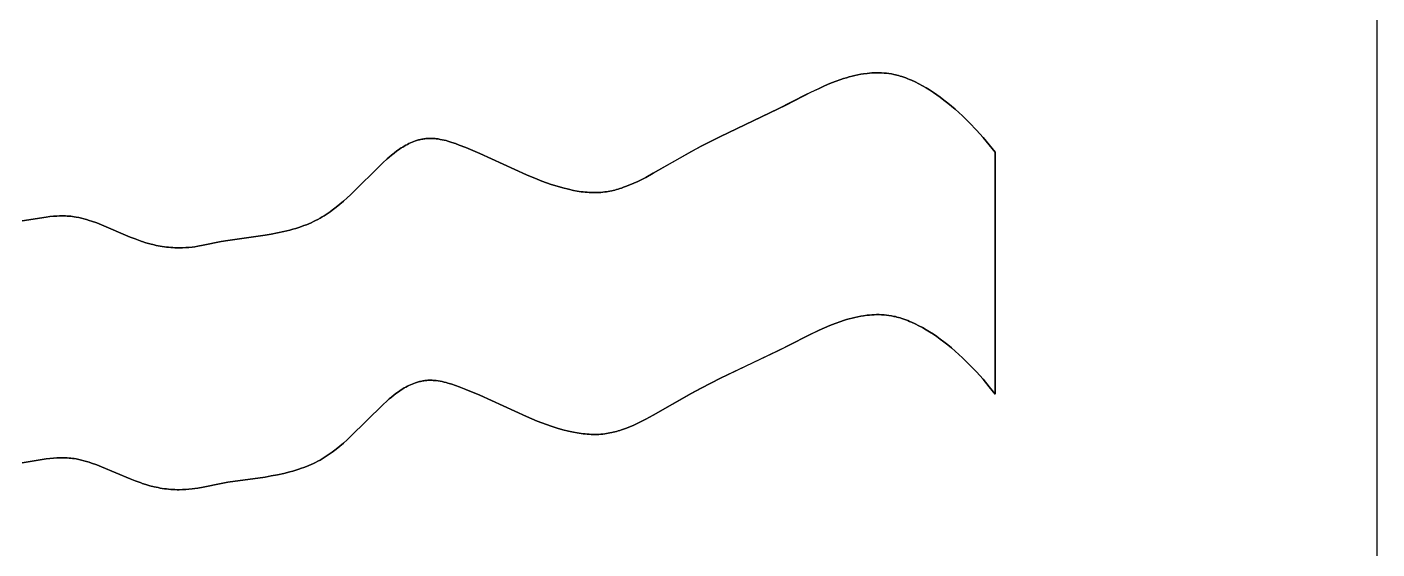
# Model space of a CAD drawing. Header units: feet. Extents: x 0 to 1.5, y 93.18 to 96.08.
# Drawn here: x 1.125 to 1.5, y 94.9675 to 95.1123 of the extents above; entities that cross this region are included whole.
import ezdxf

# ---------------------------------------------------------------- set-up
doc = ezdxf.new("R2010")
doc.units = ezdxf.units.FT
doc.header["$MEASUREMENT"] = 0
doc.layers.add('Default', color=7, linetype='Continuous', true_color=0x000000)

msp = doc.modelspace()

# ---------------------------------------------------------------- linework, layer by layer
at = {"layer": 'Default'}
msp.add_lwpolyline([(0, 96), (1.5, 96), (1.5, 93.33333), (0, 93.33333)], close=True, dxfattribs=at)
for points in [[(1.12367, 95.05852), (1.13033, 95.05959), (1.13132, 95.05972), (1.13232, 95.05982), (1.13332, 95.05989), (1.13405, 95.05992), (1.13479, 95.05993), (1.13526, 95.05993), (1.13573, 95.05991), (1.1362, 95.05989), (1.13667, 95.05985), (1.13714, 95.05981), (1.1376, 95.05976), (1.13807, 95.05969), (1.13862, 95.0596), (1.13937, 95.05946), (1.14012, 95.05929), (1.14083, 95.05911), (1.14154, 95.05891), (1.14225, 95.05869), (1.14296, 95.05846), (1.14436, 95.05796), (1.14573, 95.05743), (1.1537, 95.05405), (1.15505, 95.05352), (1.15639, 95.05303), (1.15693, 95.05284), (1.15695, 95.05284), (1.15801, 95.0525), (1.15915, 95.05217), (1.16029, 95.05189), (1.16086, 95.05176), (1.16144, 95.05164), (1.16201, 95.05153), (1.16259, 95.05144), (1.16317, 95.05135), (1.16375, 95.05128), (1.16433, 95.05121), (1.16491, 95.05116), (1.1655, 95.05112), (1.16609, 95.05109), (1.16668, 95.05107), (1.16727, 95.05107), (1.16818, 95.05108), (1.16909, 95.05112), (1.16999, 95.05119), (1.17089, 95.05129), (1.17166, 95.05139), (1.17242, 95.0515), (1.17397, 95.05178), (1.17892, 95.05279), (1.18082, 95.05313), (1.19113, 95.05459), (1.19287, 95.05488), (1.1946, 95.0552), (1.19632, 95.05558), (1.19804, 95.05601), (1.19885, 95.05623), (1.19967, 95.05647), (1.20048, 95.05673), (1.20128, 95.057), (1.20194, 95.05724), (1.2026, 95.05749), (1.20325, 95.05776), (1.2039, 95.05804), (1.20454, 95.05833), (1.20517, 95.05863), (1.2058, 95.05896), (1.20641, 95.05929), (1.20699, 95.05963), (1.20756, 95.05998), (1.20813, 95.06034), (1.20869, 95.06072), (1.20923, 95.0611), (1.20978, 95.0615), (1.21084, 95.06231), (1.21188, 95.06315), (1.21289, 95.06402), (1.21389, 95.06491), (1.21487, 95.06581), (1.22384, 95.07464), (1.22502, 95.07572), (1.22562, 95.07624), (1.22623, 95.07676), (1.22699, 95.07736), (1.22776, 95.07795), (1.22816, 95.07823), (1.22856, 95.07851), (1.22897, 95.07878), (1.22939, 95.07904), (1.22981, 95.07929), (1.23023, 95.07953), (1.23066, 95.07976), (1.2311, 95.07998), (1.23154, 95.08019), (1.23199, 95.08038), (1.23244, 95.08056), (1.2329, 95.08073), (1.23292, 95.08074), (1.2332, 95.08083), (1.23349, 95.08092), (1.23377, 95.081), (1.23406, 95.08107), (1.23435, 95.08114), (1.23464, 95.0812), (1.23492, 95.08125), (1.23521, 95.0813), (1.2355, 95.08134), (1.2358, 95.08137), (1.23609, 95.0814), (1.23638, 95.08142), (1.23668, 95.08143), (1.23697, 95.08144), (1.23727, 95.08144), (1.23757, 95.08143), (1.23785, 95.08142), (1.23812, 95.0814), (1.2384, 95.08137), (1.23868, 95.08134), (1.23923, 95.08127), (1.23978, 95.08117), (1.24032, 95.08107), (1.24087, 95.08094), (1.2414, 95.08081), (1.24193, 95.08066), (1.24299, 95.08034), (1.24404, 95.07998), (1.24509, 95.0796), (1.2469, 95.07889), (1.25076, 95.07726), (1.26372, 95.07135), (1.26669, 95.07011), (1.26798, 95.06961), (1.26928, 95.06913), (1.27059, 95.06868), (1.27229, 95.06814), (1.27385, 95.06771), (1.27542, 95.06732), (1.27678, 95.06702), (1.27787, 95.06682), (1.27896, 95.06665), (1.27951, 95.06658), (1.28005, 95.06652), (1.2806, 95.06648), (1.28114, 95.06644), (1.28168, 95.06641), (1.28223, 95.06639), (1.28278, 95.06639), (1.28333, 95.0664), (1.28388, 95.06642), (1.28443, 95.06646), (1.28498, 95.06651), (1.28553, 95.06657), (1.28601, 95.06664), (1.28648, 95.06671), (1.28694, 95.0668), (1.28741, 95.06689), (1.28787, 95.067), (1.28833, 95.06711), (1.28879, 95.06724), (1.28924, 95.06737), (1.28971, 95.06751), (1.29017, 95.06766), (1.29073, 95.06786), (1.29129, 95.06807), (1.29242, 95.06852), (1.29355, 95.069), (1.29467, 95.06952), (1.29577, 95.07007), (1.29687, 95.07063), (1.29898, 95.07177), (1.30969, 95.07789), (1.31227, 95.07928), (1.31767, 95.082), (1.33581, 95.09069), (1.34291, 95.09431), (1.34503, 95.09532), (1.34651, 95.09599), (1.34801, 95.09663), (1.34953, 95.09723), (1.35106, 95.09778), (1.35184, 95.09803), (1.35261, 95.09827), (1.3534, 95.0985), (1.35419, 95.09871), (1.35498, 95.0989), (1.35577, 95.09907), (1.35658, 95.09922), (1.35738, 95.09935), (1.35837, 95.09948), (1.35901, 95.09955), (1.35965, 95.0996), (1.3603, 95.09963), (1.36099, 95.09965), (1.36169, 95.09965), (1.36238, 95.09962), (1.36306, 95.09958), (1.36375, 95.09951), (1.36443, 95.09942), (1.36512, 95.09931), (1.3658, 95.09918), (1.36623, 95.09908), (1.36666, 95.09897), (1.36708, 95.09886), (1.36751, 95.09874), (1.36804, 95.09857), (1.36858, 95.09839), (1.36911, 95.0982), (1.36964, 95.098), (1.37017, 95.09779), (1.37069, 95.09756), (1.37173, 95.09709), (1.37275, 95.09658), (1.37375, 95.09604), (1.37473, 95.09548), (1.37569, 95.09489), (1.37678, 95.09418), (1.37773, 95.09353), (1.37866, 95.09286), (1.37971, 95.09207), (1.38076, 95.09124), (1.3818, 95.09039), (1.38282, 95.0895), (1.38384, 95.08859), (1.38485, 95.08766), (1.38682, 95.08573), (1.38873, 95.08374), (1.39056, 95.08171), (1.3923, 95.07964), (1.39395, 95.07757)], [(1.39395, 95.07757), (1.3923, 95.07964), (1.39056, 95.08171), (1.38873, 95.08374), (1.38682, 95.08573), (1.38485, 95.08766), (1.38384, 95.08859), (1.38282, 95.0895), (1.3818, 95.09039), (1.38076, 95.09124), (1.37971, 95.09207), (1.37866, 95.09286), (1.37773, 95.09353), (1.37678, 95.09418), (1.37569, 95.09489), (1.37473, 95.09548), (1.37375, 95.09604), (1.37275, 95.09658), (1.37173, 95.09709), (1.37069, 95.09756), (1.37017, 95.09779), (1.36964, 95.098), (1.36911, 95.0982), (1.36858, 95.09839), (1.36804, 95.09857), (1.36751, 95.09874), (1.36708, 95.09886), (1.36666, 95.09897), (1.36623, 95.09908), (1.3658, 95.09918), (1.36512, 95.09931), (1.36443, 95.09942), (1.36375, 95.09951), (1.36306, 95.09958), (1.36238, 95.09962), (1.36169, 95.09965), (1.36099, 95.09965), (1.3603, 95.09963), (1.35965, 95.0996), (1.35901, 95.09955), (1.35837, 95.09948), (1.35738, 95.09935), (1.35658, 95.09922), (1.35577, 95.09907), (1.35498, 95.0989), (1.35419, 95.09871), (1.3534, 95.0985), (1.35261, 95.09827), (1.35184, 95.09803), (1.35106, 95.09778), (1.34953, 95.09723), (1.34801, 95.09663), (1.34651, 95.09599), (1.34503, 95.09532), (1.34143, 95.09358), (1.33364, 95.0896), (1.31767, 95.082), (1.31227, 95.07928), (1.30926, 95.07765), (1.29898, 95.07177), (1.29687, 95.07063), (1.29577, 95.07007), (1.29467, 95.06952), (1.29355, 95.069), (1.29242, 95.06852), (1.29129, 95.06807), (1.29073, 95.06786), (1.29017, 95.06766), (1.28971, 95.06751), (1.28924, 95.06737), (1.28879, 95.06724), (1.28833, 95.06711), (1.28787, 95.067), (1.28741, 95.06689), (1.28694, 95.0668), (1.28648, 95.06671), (1.28601, 95.06664), (1.28553, 95.06657), (1.28498, 95.06651), (1.28443, 95.06646), (1.28388, 95.06642), (1.28333, 95.0664), (1.28278, 95.06639), (1.28223, 95.06639), (1.28168, 95.06641), (1.28114, 95.06644), (1.2806, 95.06648), (1.28005, 95.06652), (1.27951, 95.06658), (1.27896, 95.06665), (1.27787, 95.06682), (1.27678, 95.06702), (1.27542, 95.06732), (1.27385, 95.06771), (1.27229, 95.06814), (1.27059, 95.06868), (1.26928, 95.06913), (1.26798, 95.06961), (1.26669, 95.07011), (1.26372, 95.07135), (1.25076, 95.07726), (1.2469, 95.07889), (1.24509, 95.0796), (1.24404, 95.07998), (1.24299, 95.08034), (1.24193, 95.08066), (1.2414, 95.08081), (1.24087, 95.08094), (1.24032, 95.08107), (1.23978, 95.08117), (1.23923, 95.08127), (1.23868, 95.08134), (1.2384, 95.08137), (1.23812, 95.0814), (1.23785, 95.08142), (1.23757, 95.08143), (1.23727, 95.08144), (1.23697, 95.08144), (1.23668, 95.08143), (1.23638, 95.08142), (1.23609, 95.0814), (1.2358, 95.08137), (1.2355, 95.08134), (1.23521, 95.0813), (1.23492, 95.08125), (1.23464, 95.0812), (1.23435, 95.08114), (1.23406, 95.08107), (1.23377, 95.081), (1.23349, 95.08092), (1.2332, 95.08083), (1.23292, 95.08074), (1.2329, 95.08073), (1.23244, 95.08056), (1.23199, 95.08038), (1.23154, 95.08019), (1.2311, 95.07998), (1.23066, 95.07976), (1.23023, 95.07953), (1.22981, 95.07929), (1.22939, 95.07904), (1.22897, 95.07878), (1.22856, 95.07851), (1.22816, 95.07823), (1.22776, 95.07795), (1.22699, 95.07736), (1.22623, 95.07676), (1.22562, 95.07624), (1.22502, 95.07572), (1.22384, 95.07464), (1.21487, 95.06581), (1.21389, 95.06491), (1.21289, 95.06402), (1.21188, 95.06315), (1.21084, 95.06231), (1.20978, 95.0615), (1.20923, 95.0611), (1.20869, 95.06072), (1.20813, 95.06034), (1.20756, 95.05998), (1.20699, 95.05963), (1.20641, 95.05929), (1.2058, 95.05896), (1.20517, 95.05863), (1.20454, 95.05833), (1.2039, 95.05804), (1.20325, 95.05776), (1.2026, 95.05749), (1.20194, 95.05724), (1.20128, 95.057), (1.20048, 95.05673), (1.19967, 95.05647), (1.19885, 95.05623), (1.19804, 95.05601), (1.19632, 95.05558), (1.1946, 95.0552), (1.19287, 95.05488), (1.19113, 95.05459), (1.18082, 95.05313), (1.17892, 95.05279), (1.17397, 95.05178), (1.17242, 95.0515), (1.17166, 95.05139), (1.17089, 95.05129), (1.16999, 95.05119), (1.16909, 95.05112), (1.16818, 95.05108), (1.16727, 95.05107), (1.16668, 95.05107), (1.16609, 95.05109), (1.1655, 95.05112), (1.16491, 95.05116), (1.16433, 95.05121), (1.16375, 95.05128), (1.16317, 95.05135), (1.16259, 95.05144), (1.16201, 95.05153), (1.16144, 95.05164), (1.16086, 95.05176), (1.16029, 95.05189), (1.15915, 95.05217), (1.15801, 95.0525), (1.15695, 95.05284), (1.15693, 95.05284), (1.15639, 95.05303), (1.15505, 95.05352), (1.1537, 95.05405), (1.14573, 95.05743), (1.14436, 95.05796), (1.14296, 95.05846), (1.14225, 95.05869), (1.14154, 95.05891), (1.14083, 95.05911), (1.14012, 95.05929), (1.13937, 95.05946), (1.13862, 95.0596), (1.13807, 95.05969), (1.1376, 95.05976), (1.13714, 95.05981), (1.13667, 95.05985), (1.1362, 95.05989), (1.13573, 95.05991), (1.13526, 95.05993), (1.13479, 95.05993), (1.13405, 95.05992), (1.13332, 95.05989), (1.13232, 95.05982), (1.13132, 95.05972), (1.13033, 95.05959), (1.12367, 95.05852)], [(1.39395, 95.01046), (1.39395, 95.07757)], [(1.39395, 95.07757), (1.39395, 95.01046)], [(1.12367, 94.99141), (1.13033, 94.99248), (1.13132, 94.99261), (1.13232, 94.99271), (1.13332, 94.99278), (1.13405, 94.99281), (1.13479, 94.99282), (1.13526, 94.99282), (1.13573, 94.9928), (1.1362, 94.99278), (1.13667, 94.99274), (1.13714, 94.9927), (1.1376, 94.99264), (1.13807, 94.99258), (1.13862, 94.99249), (1.13937, 94.99235), (1.14012, 94.99218), (1.14083, 94.992), (1.14154, 94.9918), (1.14225, 94.99158), (1.14296, 94.99135), (1.14436, 94.99085), (1.14573, 94.99032), (1.1537, 94.98694), (1.15505, 94.98641), (1.15639, 94.98591), (1.15693, 94.98573), (1.15695, 94.98572), (1.15801, 94.98538), (1.15915, 94.98506), (1.16029, 94.98477), (1.16086, 94.98465), (1.16144, 94.98453), (1.16201, 94.98442), (1.16259, 94.98433), (1.16317, 94.98424), (1.16375, 94.98417), (1.16433, 94.9841), (1.16491, 94.98405), (1.1655, 94.98401), (1.16609, 94.98398), (1.16668, 94.98396), (1.16727, 94.98396), (1.16818, 94.98397), (1.16909, 94.98401), (1.16999, 94.98408), (1.17089, 94.98417), (1.17166, 94.98427), (1.17242, 94.98439), (1.17397, 94.98467), (1.17892, 94.98567), (1.18082, 94.98602), (1.19113, 94.98747), (1.19287, 94.98776), (1.1946, 94.98809), (1.19632, 94.98847), (1.19804, 94.98889), (1.19885, 94.98912), (1.19967, 94.98936), (1.20048, 94.98962), (1.20128, 94.98989), (1.20194, 94.99013), (1.2026, 94.99038), (1.20325, 94.99065), (1.2039, 94.99092), (1.20454, 94.99121), (1.20517, 94.99152), (1.2058, 94.99184), (1.20641, 94.99218), (1.20699, 94.99252), (1.20756, 94.99287), (1.20813, 94.99323), (1.20869, 94.99361), (1.20923, 94.99399), (1.20978, 94.99439), (1.21084, 94.9952), (1.21188, 94.99604), (1.21289, 94.99691), (1.21389, 94.9978), (1.21487, 94.9987), (1.22384, 95.00753), (1.22502, 95.00861), (1.22562, 95.00913), (1.22623, 95.00964), (1.22699, 95.01025), (1.22776, 95.01084), (1.22816, 95.01112), (1.22856, 95.0114), (1.22897, 95.01167), (1.22939, 95.01193), (1.22981, 95.01218), (1.23023, 95.01242), (1.23066, 95.01265), (1.2311, 95.01287), (1.23154, 95.01308), (1.23199, 95.01327), (1.23244, 95.01345), (1.2329, 95.01362), (1.23292, 95.01362), (1.2332, 95.01372), (1.23349, 95.0138), (1.23377, 95.01388), (1.23406, 95.01396), (1.23435, 95.01402), (1.23464, 95.01408), (1.23492, 95.01414), (1.23521, 95.01419), (1.2355, 95.01423), (1.2358, 95.01426), (1.23609, 95.01429), (1.23638, 95.01431), (1.23668, 95.01432), (1.23697, 95.01433), (1.23727, 95.01432), (1.23757, 95.01432), (1.23785, 95.0143), (1.23812, 95.01428), (1.2384, 95.01426), (1.23868, 95.01423), (1.23923, 95.01415), (1.23978, 95.01406), (1.24032, 95.01395), (1.24087, 95.01383), (1.2414, 95.01369), (1.24193, 95.01355), (1.24299, 95.01323), (1.24404, 95.01287), (1.24509, 95.01249), (1.2469, 95.01178), (1.25076, 95.01015), (1.26372, 95.00424), (1.26669, 95.00299), (1.26798, 95.00249), (1.26928, 95.00202), (1.27059, 95.00157), (1.27229, 95.00103), (1.27385, 95.00059), (1.27542, 95.0002), (1.27678, 94.99991), (1.27787, 94.99971), (1.27896, 94.99954), (1.27951, 94.99947), (1.28005, 94.99941), (1.2806, 94.99936), (1.28114, 94.99932), (1.28168, 94.9993), (1.28223, 94.99928), (1.28278, 94.99928), (1.28333, 94.99929), (1.28388, 94.99931), (1.28443, 94.99935), (1.28498, 94.9994), (1.28553, 94.99946), (1.28601, 94.99953), (1.28648, 94.9996), (1.28694, 94.99969), (1.28741, 94.99978), (1.28787, 94.99989), (1.28833, 95), (1.28879, 95.00012), (1.28924, 95.00025), (1.28971, 95.0004), (1.29017, 95.00055), (1.29073, 95.00075), (1.29129, 95.00095), (1.29242, 95.0014), (1.29355, 95.00189), (1.29467, 95.00241), (1.29577, 95.00296), (1.29687, 95.00352), (1.29898, 95.00466), (1.30969, 95.01078), (1.31227, 95.01217), (1.31767, 95.01489), (1.33581, 95.02358), (1.34291, 95.0272), (1.34503, 95.02821), (1.34651, 95.02888), (1.34801, 95.02952), (1.34953, 95.03011), (1.35106, 95.03066), (1.35184, 95.03092), (1.35261, 95.03116), (1.3534, 95.03139), (1.35419, 95.03159), (1.35498, 95.03178), (1.35577, 95.03195), (1.35658, 95.03211), (1.35738, 95.03224), (1.35837, 95.03237), (1.35901, 95.03243), (1.35965, 95.03248), (1.3603, 95.03252), (1.36099, 95.03254), (1.36169, 95.03253), (1.36238, 95.03251), (1.36306, 95.03246), (1.36375, 95.0324), (1.36443, 95.03231), (1.36512, 95.0322), (1.3658, 95.03206), (1.36623, 95.03197), (1.36666, 95.03186), (1.36708, 95.03175), (1.36751, 95.03162), (1.36804, 95.03146), (1.36858, 95.03128), (1.36911, 95.03109), (1.36964, 95.03089), (1.37017, 95.03067), (1.37069, 95.03045), (1.37173, 95.02998), (1.37275, 95.02947), (1.37375, 95.02893), (1.37473, 95.02836), (1.37569, 95.02778), (1.37678, 95.02707), (1.37773, 95.02642), (1.37866, 95.02575), (1.37971, 95.02496), (1.38076, 95.02413), (1.3818, 95.02328), (1.38282, 95.02239), (1.38384, 95.02148), (1.38485, 95.02055), (1.38682, 95.01862), (1.38873, 95.01663), (1.39056, 95.01459), (1.3923, 95.01253), (1.39395, 95.01046)], [(1.39395, 95.01046), (1.3923, 95.01253), (1.39056, 95.01459), (1.38873, 95.01663), (1.38682, 95.01862), (1.38485, 95.02055), (1.38384, 95.02148), (1.38282, 95.02239), (1.3818, 95.02328), (1.38076, 95.02413), (1.37971, 95.02496), (1.37866, 95.02575), (1.37773, 95.02642), (1.37678, 95.02707), (1.37569, 95.02778), (1.37473, 95.02836), (1.37375, 95.02893), (1.37275, 95.02947), (1.37173, 95.02998), (1.37069, 95.03045), (1.37017, 95.03067), (1.36964, 95.03089), (1.36911, 95.03109), (1.36858, 95.03128), (1.36804, 95.03146), (1.36751, 95.03162), (1.36708, 95.03175), (1.36666, 95.03186), (1.36623, 95.03197), (1.3658, 95.03206), (1.36512, 95.0322), (1.36443, 95.03231), (1.36375, 95.0324), (1.36306, 95.03246), (1.36238, 95.03251), (1.36169, 95.03253), (1.36099, 95.03254), (1.3603, 95.03252), (1.35965, 95.03248), (1.35901, 95.03243), (1.35837, 95.03237), (1.35738, 95.03224), (1.35658, 95.03211), (1.35577, 95.03195), (1.35498, 95.03178), (1.35419, 95.03159), (1.3534, 95.03139), (1.35261, 95.03116), (1.35184, 95.03092), (1.35106, 95.03066), (1.34953, 95.03011), (1.34801, 95.02952), (1.34651, 95.02888), (1.34503, 95.02821), (1.34143, 95.02646), (1.33364, 95.02249), (1.31767, 95.01489), (1.31227, 95.01217), (1.30926, 95.01054), (1.29898, 95.00466), (1.29687, 95.00352), (1.29577, 95.00296), (1.29467, 95.00241), (1.29355, 95.00189), (1.29242, 95.0014), (1.29129, 95.00095), (1.29073, 95.00075), (1.29017, 95.00055), (1.28971, 95.0004), (1.28924, 95.00025), (1.28879, 95.00012), (1.28833, 95), (1.28787, 94.99989), (1.28741, 94.99978), (1.28694, 94.99969), (1.28648, 94.9996), (1.28601, 94.99953), (1.28553, 94.99946), (1.28498, 94.9994), (1.28443, 94.99935), (1.28388, 94.99931), (1.28333, 94.99929), (1.28278, 94.99928), (1.28223, 94.99928), (1.28168, 94.9993), (1.28114, 94.99932), (1.2806, 94.99936), (1.28005, 94.99941), (1.27951, 94.99947), (1.27896, 94.99954), (1.27787, 94.99971), (1.27678, 94.99991), (1.27542, 95.0002), (1.27385, 95.00059), (1.27229, 95.00103), (1.27059, 95.00157), (1.26928, 95.00202), (1.26798, 95.00249), (1.26669, 95.00299), (1.26372, 95.00424), (1.25076, 95.01015), (1.2469, 95.01178), (1.24509, 95.01249), (1.24404, 95.01287), (1.24299, 95.01323), (1.24193, 95.01355), (1.2414, 95.01369), (1.24087, 95.01383), (1.24032, 95.01395), (1.23978, 95.01406), (1.23923, 95.01415), (1.23868, 95.01423), (1.2384, 95.01426), (1.23812, 95.01428), (1.23785, 95.0143), (1.23757, 95.01432), (1.23727, 95.01432), (1.23697, 95.01433), (1.23668, 95.01432), (1.23638, 95.01431), (1.23609, 95.01429), (1.2358, 95.01426), (1.2355, 95.01423), (1.23521, 95.01419), (1.23492, 95.01414), (1.23464, 95.01408), (1.23435, 95.01402), (1.23406, 95.01396), (1.23377, 95.01388), (1.23349, 95.0138), (1.2332, 95.01372), (1.23292, 95.01362), (1.2329, 95.01362), (1.23244, 95.01345), (1.23199, 95.01327), (1.23154, 95.01308), (1.2311, 95.01287), (1.23066, 95.01265), (1.23023, 95.01242), (1.22981, 95.01218), (1.22939, 95.01193), (1.22897, 95.01167), (1.22856, 95.0114), (1.22816, 95.01112), (1.22776, 95.01084), (1.22699, 95.01025), (1.22623, 95.00964), (1.22562, 95.00913), (1.22502, 95.00861), (1.22384, 95.00753), (1.21487, 94.9987), (1.21389, 94.9978), (1.21289, 94.99691), (1.21188, 94.99604), (1.21084, 94.9952), (1.20978, 94.99439), (1.20923, 94.99399), (1.20869, 94.99361), (1.20813, 94.99323), (1.20756, 94.99287), (1.20699, 94.99252), (1.20641, 94.99218), (1.2058, 94.99184), (1.20517, 94.99152), (1.20454, 94.99121), (1.2039, 94.99092), (1.20325, 94.99065), (1.2026, 94.99038), (1.20194, 94.99013), (1.20128, 94.98989), (1.20048, 94.98962), (1.19967, 94.98936), (1.19885, 94.98912), (1.19804, 94.98889), (1.19632, 94.98847), (1.1946, 94.98809), (1.19287, 94.98776), (1.19113, 94.98747), (1.18082, 94.98602), (1.17892, 94.98567), (1.17397, 94.98467), (1.17242, 94.98439), (1.17166, 94.98427), (1.17089, 94.98417), (1.16999, 94.98408), (1.16909, 94.98401), (1.16818, 94.98397), (1.16727, 94.98396), (1.16668, 94.98396), (1.16609, 94.98398), (1.1655, 94.98401), (1.16491, 94.98405), (1.16433, 94.9841), (1.16375, 94.98417), (1.16317, 94.98424), (1.16259, 94.98433), (1.16201, 94.98442), (1.16144, 94.98453), (1.16086, 94.98465), (1.16029, 94.98477), (1.15915, 94.98506), (1.15801, 94.98538), (1.15695, 94.98572), (1.15693, 94.98573), (1.15639, 94.98591), (1.15505, 94.98641), (1.1537, 94.98694), (1.14573, 94.99032), (1.14436, 94.99085), (1.14296, 94.99135), (1.14225, 94.99158), (1.14154, 94.9918), (1.14083, 94.992), (1.14012, 94.99218), (1.13937, 94.99235), (1.13862, 94.99249), (1.13807, 94.99258), (1.1376, 94.99264), (1.13714, 94.9927), (1.13667, 94.99274), (1.1362, 94.99278), (1.13573, 94.9928), (1.13526, 94.99282), (1.13479, 94.99282), (1.13405, 94.99281), (1.13332, 94.99278), (1.13232, 94.99271), (1.13132, 94.99261), (1.13033, 94.99248), (1.12367, 94.99141)]]:
    msp.add_lwpolyline(points, dxfattribs=at)
for points in [[(1.39395, 95.07757, 0), (1.39395, 95.07757, 0)], [(1.39395, 95.01046, 0), (1.39395, 95.01046, 0)]]:
    msp.add_polyline3d(points, close=True, dxfattribs=at)

doc.saveas('drawing.dxf')
